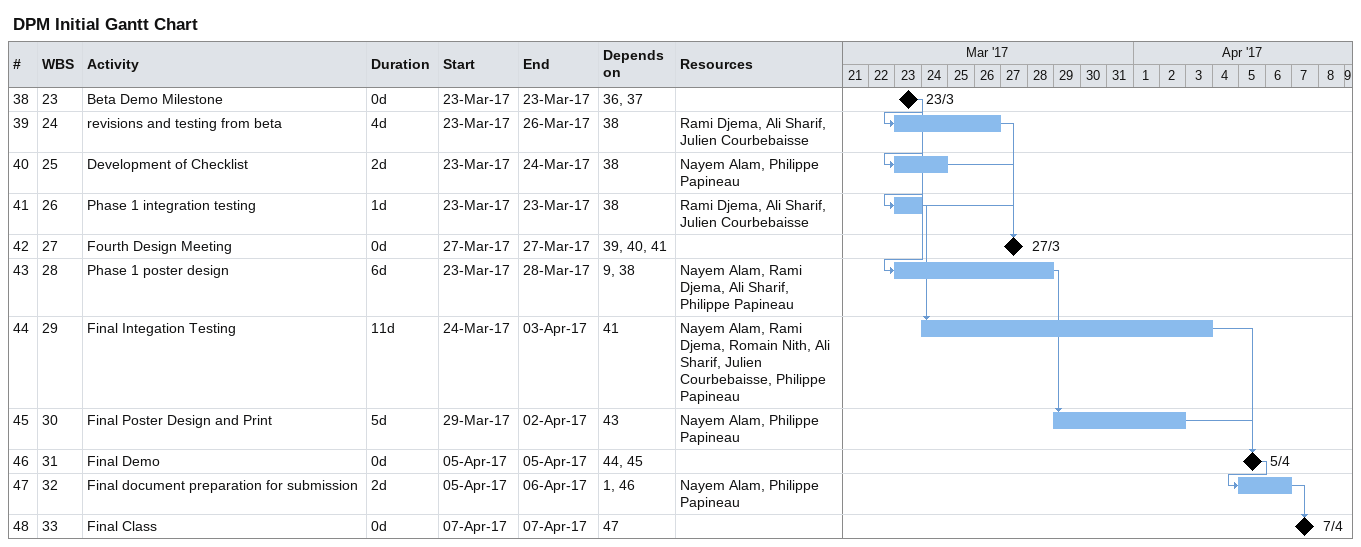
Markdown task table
DPM Initial Gantt Chart

| ID | WBS | Task | Duration | Start | Finish | Predecessors | Resources |
|---|---|---|---|---|---|---|---|
| 38 | 23 | Beta Demo Milestone | 0d | 2017-03-23 | 2017-03-23 | 36, 37 |  |
| 39 | 24 | revisions and testing from beta | 4d | 2017-03-23 | 2017-03-26 | 38 | Rami Djema, Ali Sharif, Julien Courbebaisse |
| 40 | 25 | Development of Checklist | 2d | 2017-03-23 | 2017-03-24 | 38 | Nayem Alam, Philippe Papineau |
| 41 | 26 | Phase 1 integration testing | 1d | 2017-03-23 | 2017-03-23 | 38 | Rami Djema, Ali Sharif, Julien Courbebaisse |
| 42 | 27 | Fourth Design Meeting | 0d | 2017-03-27 | 2017-03-27 | 39, 40, 41 |  |
| 43 | 28 | Phase 1 poster design | 6d | 2017-03-23 | 2017-03-28 | 9, 38 | Nayem Alam, Rami Djema, Ali Sharif, Philippe Papineau |
| 44 | 29 | Final Integation Testing | 11d | 2017-03-24 | 2017-04-03 | 41 | Nayem Alam, Rami Djema, Romain Nith, Ali Sharif, Julien Courbebaisse, Philippe Papineau |
| 45 | 30 | Final Poster Design and Print | 5d | 2017-03-29 | 2017-04-02 | 43 | Nayem Alam, Philippe Papineau |
| 46 | 31 | Final Demo | 0d | 2017-04-05 | 2017-04-05 | 44, 45 |  |
| 47 | 32 | Final document preparation for submission | 2d | 2017-04-05 | 2017-04-06 | 1, 46 | Nayem Alam, Philippe Papineau |
| 48 | 33 | Final Class | 0d | 2017-04-07 | 2017-04-07 | 47 |  |
